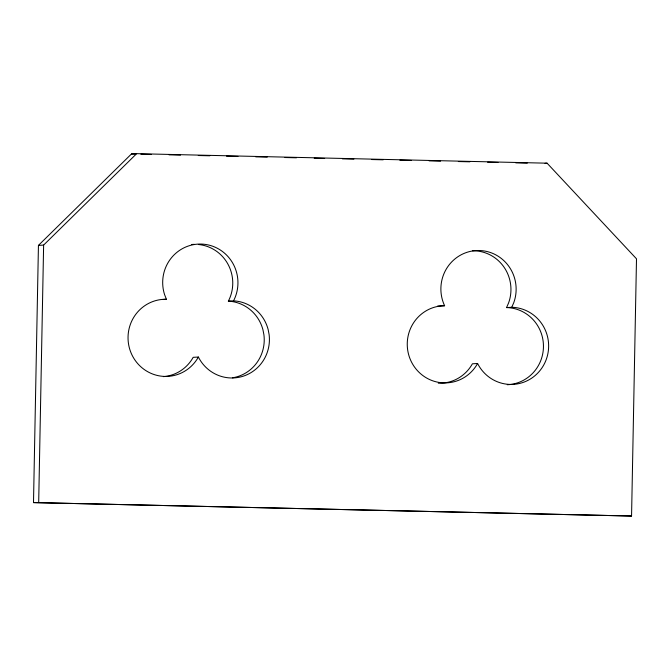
<?xml version="1.0" encoding="UTF-8"?>
<svg xmlns="http://www.w3.org/2000/svg" width="670" height="670" viewBox="0 0 670 670"><rect width="100%" height="100%" fill="white"/><g stroke="black" fill="none" stroke-linecap="round" stroke-linejoin="round"><path stroke-width="1" d="M33.5 502.592L38.441 245.388L131.446 153.974L136.638 153.673L547.089 163.187L636.5 258.821L631.559 516.026L33.5 502.592L631.559 516.026M38.693 502.291L43.625 245.086L136.638 153.673M507.274 384.722A38.592 37.629 86.7 0 0 543.454 345.896A38.592 37.629 86.7 0 0 506.562 307.572L508.589 302.949A38.592 37.629 86.7 0 0 472.551 250.798M511.746 307.279L513.773 302.656A38.592 37.629 86.7 0 0 476.772 250.53A38.592 37.629 86.7 0 0 444.612 305.738A38.592 37.629 86.7 0 0 412.418 363.751A38.592 37.629 86.7 0 0 477.593 363.5A38.592 37.629 86.7 0 0 522.558 382.62A38.592 37.629 86.7 0 0 548.236 340.343A38.592 37.629 86.7 0 0 511.746 307.279L506.562 307.572M545.011 163.304L547.089 163.187M38.441 245.388L43.625 245.086M163.296 299.457L166.411 299.272L164.56 294.566A38.592 37.629 86.7 0 1 203.538 244.198A38.592 37.629 86.7 0 1 233.545 300.847L236.041 301.056A38.592 37.629 86.7 0 1 268.151 329.531L269.114 334.565A38.592 37.629 86.7 0 1 243.026 376.255A38.592 37.629 86.7 0 1 198.379 357.035L193.186 357.328A38.592 37.629 86.7 0 1 163.405 376.632M198.345 244.5A38.592 37.629 86.7 0 1 228.361 301.14L233.545 300.847M444.612 305.738L439.419 306.031A38.592 37.629 86.7 0 0 437.552 306.09M477.593 363.5L472.4 363.802A38.592 37.629 86.7 0 1 438.281 383.181M131.446 153.974L135.625 154.067M140.842 154.192L151.286 154.435M169.041 154.845L180.531 155.113M198.286 155.524L209.777 155.783M226.485 156.177L237.976 156.437M255.731 156.855L267.221 157.115M284.976 157.525L296.458 157.793M314.213 158.204L324.657 158.447M342.412 158.857L353.902 159.125M371.657 159.535L383.148 159.803M399.856 160.189L411.347 160.457M429.102 160.867L440.592 161.135M458.347 161.545L469.829 161.813M487.584 162.224L498.028 162.467M515.783 162.877L527.273 163.145M228.361 301.14L230.849 301.358A38.592 37.629 86.7 0 1 262.958 329.833L263.93 334.866A38.592 37.629 86.7 0 1 232.448 377.821M191.436 244.525A38.592 37.629 86.7 0 1 194.426 244.349M198.379 357.035A38.592 37.629 86.7 0 1 152.718 374.053A38.592 37.629 86.7 0 1 128.682 330.628A38.592 37.629 86.7 0 1 166.411 299.272"/></g></svg>
